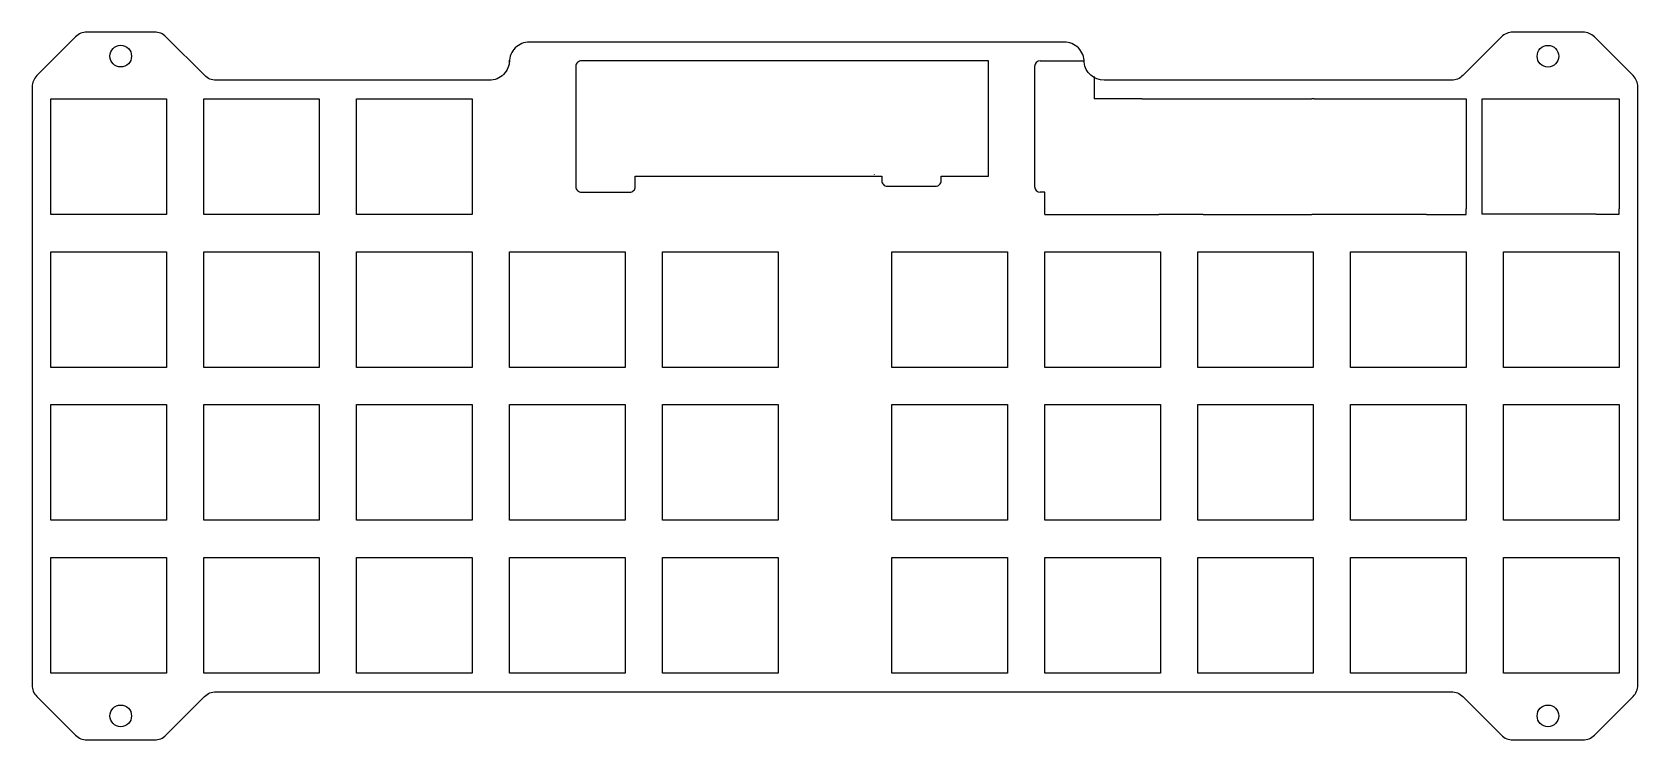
# Model space of a CAD drawing. Header units: millimetres. Extents: x -195 to 5, y -10 to 78.
import ezdxf

# ---------------------------------------------------------------- set-up
doc = ezdxf.new("R2010")
doc.units = ezdxf.units.MM
doc.layers.get('0').update_dxf_attribs({"linetype": 'CONTINUOUS'})

msp = doc.modelspace()

# ---------------------------------------------------------------- linework, layer by layer
for p, q in [((-69.39, 74.41), (-63.92, 74.41)), ((-70.09, 73.71), (-70.09, 58.72)), ((-62.69, 72.44), (-62.69, 69.65)), ((-56.72, 69.65), (-62.69, 69.65)), ((-56.72, 69.65), (-42.72, 69.65)), ((-42.72, 69.65), (-35.58, 69.65)), ((-35.29, 69.65), (-35.58, 69.65)), ((-35.29, 69.65), (-21.29, 69.65)), ((-21.29, 69.65), (-16.33, 69.65)), ((-16.33, 69.65), (-16.33, 55.96)), ((-14.33, 55.27), (-14.33, 69.67)), ((-14.33, 69.67), (-0.13, 69.67)), ((-0.13, 69.67), (2.72, 69.67)), ((2.72, 69.67), (2.72, 69.08)), ((2.72, 69.08), (2.72, 68.78)), ((2.72, 68.78), (2.72, 55.96)), ((-90.06, 60.21), (-90.06, 60.22)), ((-68.83, 58.02), (-69.39, 58.02)), ((-68.83, 55.25), (-68.83, 58.02)), ((-68.83, 55.25), (-54.63, 55.25)), ((-49.08, 55.25), (-54.63, 55.25)), ((-49.08, 55.25), (-35.58, 55.25)), ((-35.29, 55.25), (-35.58, 55.25)), ((-21.29, 55.26), (-35.29, 55.25)), ((-21.29, 55.26), (-16.33, 55.26)), ((-16.33, 55.26), (-16.33, 55.96)), ((-0.13, 55.27), (-14.33, 55.27)), ((-0.13, 55.27), (2.72, 55.27)), ((2.72, 55.27), (2.72, 55.96))]:
    msp.add_line(p, q)
for points in [[(-11.94, 77.39), (-16.76, 72.56, -0.195753), (-18.15, 71.97), (-61.43, 71.97, -0.383728), (-63.92, 74.21, 0.417428), (-66.43, 76.74), (-133.02, 76.74, 0.414214), (-135.52, 74.24), (-135.52, 74.48, -0.414217), (-138.02, 71.97), (-172.07, 71.97, -0.198915), (-173.48, 72.56), (-178.31, 77.39, 0.198912), (-179.73, 77.98), (-188.15, 77.98, 0.198912), (-189.56, 77.39), (-194.39, 72.56, 0.198912), (-194.97, 71.15), (-194.98, -3.4, 0.198912), (-194.39, -4.81), (-189.56, -9.64, 0.198912), (-188.15, -10.23), (-179.73, -10.23, 0.198912), (-178.31, -9.64), (-173.49, -4.81, -0.198912), (-172.07, -4.23), (-18.18, -4.23, -0.198912), (-16.76, -4.81), (-11.94, -9.64, 0.198912), (-10.52, -10.23), (-1.78, -10.23, 0.198912), (-0.36, -9.64), (4.46, -4.81, 0.198912), (5.05, -3.4), (5.05, -2.13), (5.05, 5.3), (5.05, 32.5), (5.05, 69.55, 0.024769), (5.05, 69.78), (5.05, 69.88), (5.05, 71.15, 0.198912), (4.46, 72.56), (-0.36, 77.39, 0.198912), (-1.78, 77.97), (-10.52, 77.97, 0.198912)], [(-75.86, 60.02), (-75.86, 74.41), (-90.06, 74.41), (-101.96, 74.41), (-110.99, 74.41), (-126.54, 74.41, 0.414214), (-127.24, 73.71), (-127.24, 59), (-127.24, 58.72, 0.414214), (-126.54, 58.02), (-120.54, 58.02, 0.414214), (-119.84, 58.72), (-119.84, 60.01), (-109.39, 60.01), (-101.96, 60.02), (-89.14, 60.02), (-89.14, 59.46, 0.414214), (-88.44, 58.76), (-82.44, 58.76, 0.414214), (-81.74, 59.46), (-81.74, 60.02)]]:
    msp.add_lwpolyline(points, format="xyb", close=True)
for points in [[(-192.65, 69.65), (-178.25, 69.65), (-178.25, 55.25), (-192.65, 55.25)], [(-173.6, 69.65), (-159.2, 69.65), (-159.2, 55.25), (-173.6, 55.25)], [(-154.55, 69.65), (-140.15, 69.65), (-140.15, 55.25), (-154.55, 55.25)], [(-192.65, 36.2), (-192.65, 50.6), (-178.25, 50.6), (-178.25, 36.2)], [(-173.6, 36.2), (-173.6, 50.6), (-159.2, 50.6), (-159.2, 36.2)], [(-154.55, 36.2), (-154.55, 50.6), (-140.15, 50.6), (-140.15, 36.2)], [(-135.5, 36.2), (-135.5, 50.6), (-121.1, 50.6), (-121.1, 36.2)], [(-116.45, 36.2), (-116.45, 50.6), (-102.05, 50.6), (-102.05, 36.2)], [(-87.88, 36.2), (-87.88, 50.6), (-73.47, 50.6), (-73.47, 36.2)], [(-54.42, 50.6), (-54.42, 36.2), (-68.83, 36.2), (-68.83, 50.6)], [(-49.78, 50.6), (-35.38, 50.6), (-35.38, 36.2), (-49.78, 36.2)], [(-30.73, 50.6), (-16.33, 50.6), (-16.33, 36.2), (-30.73, 36.2)], [(-11.68, 50.6), (2.72, 50.6), (2.72, 36.2), (-11.68, 36.2)], [(-192.65, 17.15), (-192.65, 31.55), (-178.25, 31.55), (-178.25, 17.15)], [(-173.6, 17.15), (-173.6, 31.55), (-159.2, 31.55), (-159.2, 17.15)], [(-154.55, 17.15), (-154.55, 31.55), (-140.15, 31.55), (-140.15, 17.15)], [(-135.5, 17.15), (-135.5, 31.55), (-121.1, 31.55), (-121.1, 17.15)], [(-116.45, 31.55), (-102.05, 31.55), (-102.05, 17.15), (-116.45, 17.15)], [(-87.88, 17.15), (-87.88, 31.55), (-73.47, 31.55), (-73.47, 17.15)], [(-68.83, 17.15), (-68.83, 31.55), (-54.42, 31.55), (-54.42, 17.15)], [(-49.78, 17.15), (-49.78, 31.55), (-35.38, 31.55), (-35.38, 17.15)], [(-16.33, 31.55), (-16.33, 17.15), (-30.73, 17.15), (-30.73, 31.55)], [(2.72, 17.15), (-11.68, 17.15), (-11.68, 31.55), (2.72, 31.55)], [(-192.65, -1.9), (-192.65, 12.5), (-178.25, 12.5), (-178.25, -1.9)], [(-173.6, -1.9), (-173.6, 12.5), (-159.2, 12.5), (-159.2, -1.9)], [(-140.15, 12.5), (-140.15, -1.9), (-154.55, -1.9), (-154.55, 12.5)], [(-135.5, -1.9), (-135.5, 12.5), (-121.1, 12.5), (-121.1, -1.9)], [(-102.05, 12.5), (-102.05, -1.9), (-116.45, -1.9), (-116.45, 12.5)], [(-87.88, -1.9), (-87.88, 12.5), (-73.47, 12.5), (-73.47, -1.9)], [(-68.83, -1.9), (-68.83, 12.5), (-54.42, 12.5), (-54.42, -1.9)], [(-49.78, -1.9), (-49.78, 12.5), (-35.38, 12.5), (-35.38, -1.9)], [(-30.73, -1.9), (-30.73, 12.5), (-16.33, 12.5), (-16.33, -1.9)], [(2.72, 12.5), (2.72, -1.9), (-11.68, -1.9), (-11.68, 12.5)]]:
    msp.add_lwpolyline(points, close=True)
for centre in [(-183.94, 74.98), (-6.15, 74.97), (-183.94, -7.23), (-6.15, -7.23)]:
    msp.add_circle(centre, 1.35)
for centre, start, end in [((-69.39, 73.71), 90, 180), ((-69.39, 58.72), 180, 270)]:
    msp.add_arc(centre, 0.7, start, end)

doc.saveas('drawing.dxf')
